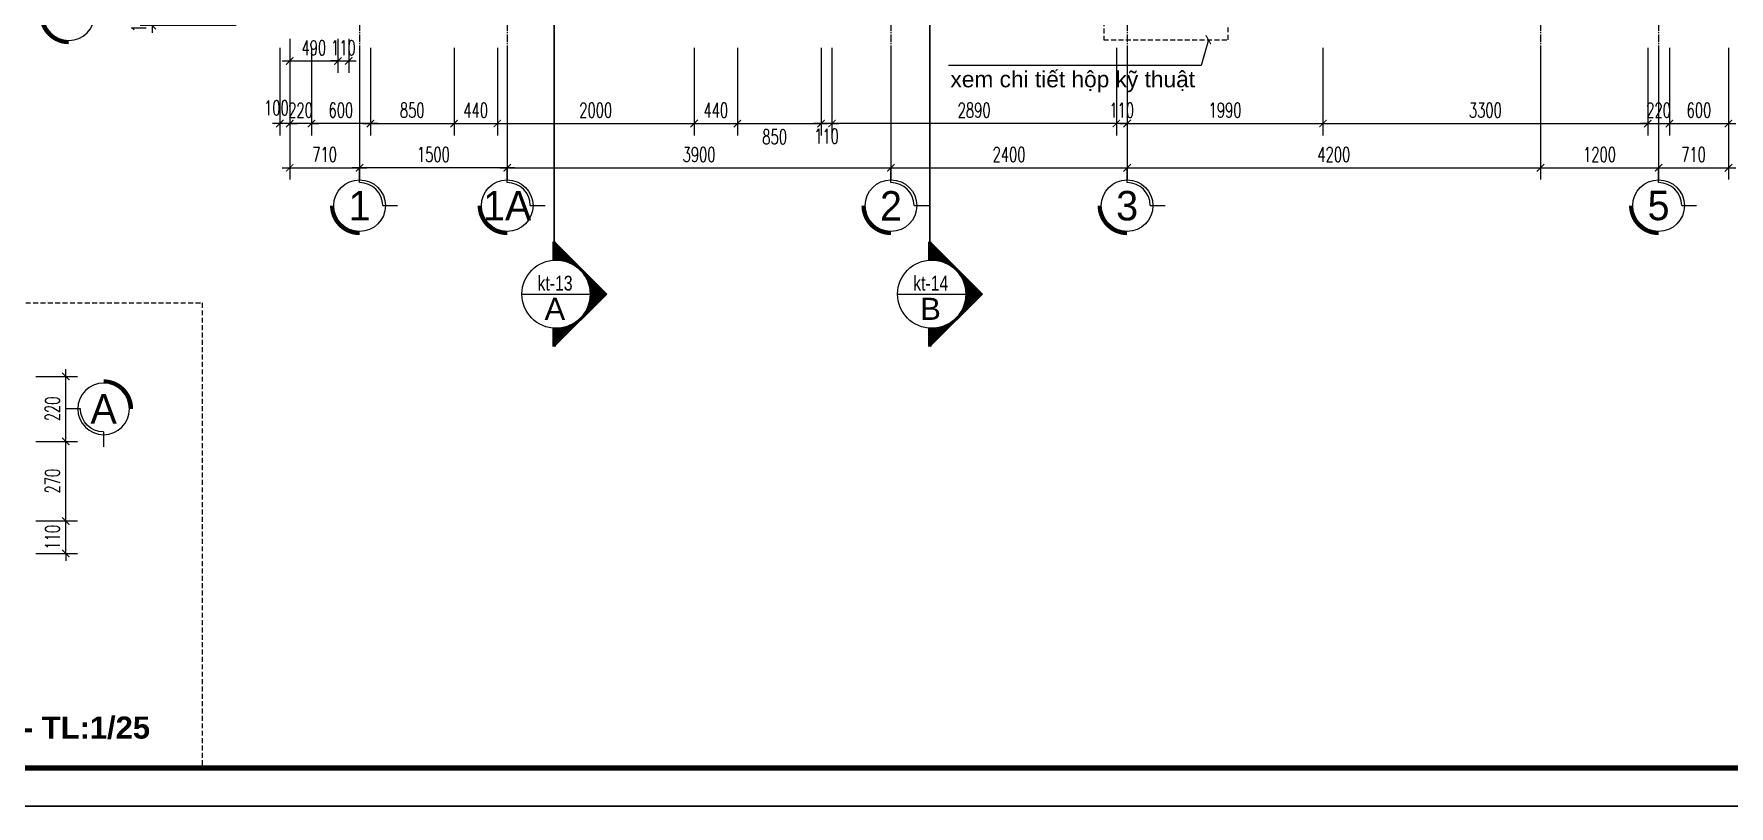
# Model space of a CAD drawing. Header units: millimetres. Extents: x -229618 to 2906, y -178063 to 96806.
# Drawn here: x -211962 to -194736, y -66547 to -58693 of the extents above; entities that cross this region are included whole.
import ezdxf
from ezdxf.enums import TextEntityAlignment as Align

# ---------------------------------------------------------------- set-up
doc = ezdxf.new("R2010")
doc.units = ezdxf.units.MM
doc.header["$LTSCALE"] = 200
doc.header["$MEASUREMENT"] = 0
doc.header["$PDMODE"] = 3
doc.header["$PDSIZE"] = 50
for name, pattern in [('ACAD_ISO07W100', [3, 0, -3]), ('CENTER2', [1.125, 0.75, -0.125, 0.125, -0.125]), ('DASHED2', [0.375, 0.25, -0.125]), ('HIDDEN2', [0.1875, 0.125, -0.0625])]:
    doc.linetypes.add(name, pattern=pattern)
doc.layers.get('0').update_dxf_attribs({"color": 95, "linetype": 'CONTINUOUS'})
doc.layers.get('DEFPOINTS').update_dxf_attribs({"linetype": 'CONTINUOUS'})
for name, color, linetype, lineweight in [('cat', 1, 'CONTINUOUS', 40), ('hatch', 250, 'CONTINUOUS', 5), ('KH cat', 2, 'HIDDEN2', 50), ('khuat', 8, 'DASHED2', 15), ('thay', 7, 'CONTINUOUS', 18), ('tim', 18, 'CENTER2', 9)]:
    doc.layers.add(name, color=color, linetype=linetype, lineweight=lineweight)
for name, color, linetype in [('DIM', 251, 'CONTINUOUS'), ('KHUNGTEN', 7, 'CONTINUOUS'), ('MANH', 9, 'CONTINUOUS'), ('TEXT', 33, 'CONTINUOUS')]:
    doc.layers.add(name, color=color, linetype=linetype)
doc.layers.add('in', color=203, linetype='CONTINUOUS', lineweight=5, plot=False)
doc.styles.add('Aria H B iso', font='Vharialb_0.ttf')
doc.styles.add('Aria H iso', font='Vharial_0.ttf')
doc.styles.add('Arial iso', font='vnarial_0.ttf')
doc.styles.add('CHU HOA Day', font='Vharial_0.ttf')
doc.styles.add('CHUC HOA MANH', font='chhbg.shx', dxfattribs={"width": 0.8, "height": 250})
doc.styles.add('dam', font='Vhavanb_0.ttf', dxfattribs={"width": 0.9, "height": 450})
doc.styles.add('Scale', font='vnsimli.shx', dxfattribs={"width": 0.65, "bigfont": 'bigfont.shx'})
doc.dimstyles.new('Scale', dxfattribs={"dimscale": 75, "dimtxt": 2, "dimasz": 1, "dimexe": 1.6, "dimexo": 0, "dimgap": 0.8, "dimtad": 1, "dimdec": 0, "dimzin": 0, "dimdsep": 46, "dimtxsty": 'Scale', "dimblk": 'ARCHTICK', "dimcen": 0.1, "dimdle": 1, "dimclrd": 256, "dimclre": 256, "dimclrt": 3, "dimadec": 0, "dimazin": 0, "dimtfac": 1, "dimtdec": 0, "dimtix": 1, "dimtmove": 2, "dimatfit": 3, "dimldrblk": 'ARCHTICK', "dimfxl": 0, "dimtolj": 1, "dimtzin": 0, "dimarcsym": 0})

# ---------------------------------------------------------------- blocks, each defined once
blk = doc.blocks.new('KhungA3')
at = {"layer": 'DEFPOINTS', "color": 8}
blk.add_lwpolyline([(-3.74, 3.81), (416.31, 3.81), (416.31, 300.81), (-3.74, 300.81)], close=True, dxfattribs=at)
at = {"layer": 'KHUNGTEN', "color": 4, "const_width": 0.724}
blk.add_lwpolyline([(7.54, 8.99), (411.13, 8.99), (411.13, 295.64), (7.54, 295.64)], close=True, dxfattribs=at)
blk = doc.blocks.new('_ArchTick')
at = {"color": 0, "linetype": 'ByBlock', "const_width": 0.15}
blk.add_lwpolyline([(-0.5, -0.5), (0.5, 0.5)], dxfattribs=at)
blk = doc.blocks.new('*D1748')
at = {"layer": 'DEFPOINTS', "color": 0, "linetype": 'Continuous'}
for p in [(-207153, -58834), (-203253, -58834), (-203253, -60055)]:
    blk.add_point(p, dxfattribs=at)
at = {"layer": 'DIM', "linetype": 'Continuous', "lineweight": -2}
for p, q in [((-207153, -58834), (-207153, -60175)), ((-203253, -58834), (-203253, -60175)), ((-207228, -60055), (-203178, -60055))]:
    blk.add_line(p, q, dxfattribs=at)
at = {"layer": 'DIM', "linetype": 'Continuous', "lineweight": -2, "xscale": 75, "yscale": 75, "zscale": 75, "rotation": 180}
blk.add_blockref('_ArchTick', (-207153, -60055), dxfattribs=at)
at = {"layer": 'DIM', "linetype": 'Continuous', "lineweight": -2, "xscale": 75, "yscale": 75, "zscale": 75}
blk.add_blockref('_ArchTick', (-203253, -60055), dxfattribs=at)
at = {"layer": 'DIM', "color": 3, "linetype": 'Continuous', "insert": (-205203, -59920), "char_height": 150, "attachment_point": 5, "style": 'Scale'}
blk.add_mtext('\\A1;3900', dxfattribs=at)
blk = doc.blocks.new('*D1749')
at = {"layer": 'DEFPOINTS', "color": 0, "linetype": 'Continuous'}
for p in [(-203253, -58834), (-200853, -58834), (-200853, -60055)]:
    blk.add_point(p, dxfattribs=at)
at = {"layer": 'DIM', "linetype": 'Continuous', "lineweight": -2}
for p, q in [((-203253, -58834), (-203253, -60175)), ((-200853, -58834), (-200853, -60175)), ((-203328, -60055), (-200778, -60055))]:
    blk.add_line(p, q, dxfattribs=at)
at = {"layer": 'DIM', "linetype": 'Continuous', "lineweight": -2, "xscale": 75, "yscale": 75, "zscale": 75, "rotation": 180}
blk.add_blockref('_ArchTick', (-203253, -60055), dxfattribs=at)
at = {"layer": 'DIM', "linetype": 'Continuous', "lineweight": -2, "xscale": 75, "yscale": 75, "zscale": 75}
blk.add_blockref('_ArchTick', (-200853, -60055), dxfattribs=at)
at = {"layer": 'DIM', "color": 3, "linetype": 'Continuous', "insert": (-202053, -59920), "char_height": 150, "attachment_point": 5, "style": 'Scale'}
blk.add_mtext('\\A1;2400', dxfattribs=at)
blk = doc.blocks.new('*D1750')
at = {"layer": 'DEFPOINTS', "color": 0, "linetype": 'Continuous'}
for p in [(-200853, -58834), (-196653, -58834), (-196653, -60055)]:
    blk.add_point(p, dxfattribs=at)
at = {"layer": 'DIM', "linetype": 'Continuous', "lineweight": -2}
for p, q in [((-200853, -58834), (-200853, -60175)), ((-196653, -58834), (-196653, -60175)), ((-200928, -60055), (-196578, -60055))]:
    blk.add_line(p, q, dxfattribs=at)
at = {"layer": 'DIM', "linetype": 'Continuous', "lineweight": -2, "xscale": 75, "yscale": 75, "zscale": 75, "rotation": 180}
blk.add_blockref('_ArchTick', (-200853, -60055), dxfattribs=at)
at = {"layer": 'DIM', "linetype": 'Continuous', "lineweight": -2, "xscale": 75, "yscale": 75, "zscale": 75}
blk.add_blockref('_ArchTick', (-196653, -60055), dxfattribs=at)
at = {"layer": 'DIM', "color": 3, "linetype": 'Continuous', "insert": (-198753, -59920), "char_height": 150, "attachment_point": 5, "style": 'Scale'}
blk.add_mtext('\\A1;4200', dxfattribs=at)
blk = doc.blocks.new('*D1751')
at = {"layer": 'DEFPOINTS', "color": 0, "linetype": 'Continuous'}
for p in [(-196653, -58834), (-195453, -58834), (-195453, -60055)]:
    blk.add_point(p, dxfattribs=at)
at = {"layer": 'DIM', "linetype": 'Continuous', "lineweight": -2}
for p, q in [((-196653, -58834), (-196653, -60175)), ((-195453, -58834), (-195453, -60175)), ((-196728, -60055), (-195378, -60055))]:
    blk.add_line(p, q, dxfattribs=at)
at = {"layer": 'DIM', "linetype": 'Continuous', "lineweight": -2, "xscale": 75, "yscale": 75, "zscale": 75, "rotation": 180}
blk.add_blockref('_ArchTick', (-196653, -60055), dxfattribs=at)
at = {"layer": 'DIM', "linetype": 'Continuous', "lineweight": -2, "xscale": 75, "yscale": 75, "zscale": 75}
blk.add_blockref('_ArchTick', (-195453, -60055), dxfattribs=at)
at = {"layer": 'DIM', "color": 3, "linetype": 'Continuous', "insert": (-196053, -59920), "char_height": 150, "attachment_point": 5, "style": 'Scale'}
blk.add_mtext('\\A1;1200', dxfattribs=at)
blk = doc.blocks.new('*D1753')
at = {"layer": 'DEFPOINTS', "color": 0, "linetype": 'Continuous'}
for p in [(-209907, -58498), (-210761, -58608), (-209907, -58608)]:
    blk.add_point(p, dxfattribs=at)
at = {"layer": 'DIM', "linetype": 'Continuous', "lineweight": -2}
for p, q in [((-209907, -58498), (-210881, -58498)), ((-210761, -58498), (-210761, -58423)), ((-210761, -58498), (-210761, -58608)), ((-209907, -58608), (-210881, -58608)), ((-210761, -58608), (-210761, -58683))]:
    blk.add_line(p, q, dxfattribs=at)
at = {"layer": 'DIM', "linetype": 'Continuous', "lineweight": -2, "xscale": 75, "yscale": 75, "zscale": 75}
for p, rotation in [((-210761, -58498), 270), ((-210761, -58608), 90)]:
    blk.add_blockref('_ArchTick', p, dxfattribs=dict(at, rotation=rotation))
at = {"layer": 'DIM', "color": 3, "linetype": 'Continuous', "insert": (-210896, -58553), "char_height": 150, "attachment_point": 5, "rotation": 90, "style": 'Scale'}
blk.add_mtext('\\A1;110', dxfattribs=at)
blk = doc.blocks.new('tr')
at = {"layer": 'thay', "ltscale": 600}
for p, q in [((0, -200), (0, 0)), ((313, -513), (513, -513))]:
    blk.add_line(p, q, dxfattribs=at)
at = {"layer": 'thay', "ltscale": 600, "const_width": 50}
blk.add_lwpolyline([(-375, -513, 0.414214), (0, -888, 0.414214)], format="xyb", dxfattribs=at)
at = {"layer": 'thay', "ltscale": 600}
blk.add_circle((0, -513), 350, dxfattribs=at)
blk.add_arc((0, -513), 313, 0, 90, dxfattribs=at)
at = {"layer": 'TEXT', "linetype": 'Continuous', "style": 'Aria H iso'}
blk.add_attdef('A', text='', height=350, dxfattribs=at).set_placement((0, -671), align=Align.CENTER)
blk = doc.blocks.new('cad')
at = {"layer": 'hatch'}
h = blk.add_hatch(dxfattribs=at)
h.set_pattern_fill('ANSI31', color=256, scale=96.25, angle=-90, style=0)
h.set_pattern_definition([(225, (101783, 283734), (-8.50737846, 8.50737846), [])])
edge = h.paths.add_edge_path()
edge.add_ellipse((0, 0), major_axis=(-408, 408), ratio=1, start_angle=135, end_angle=137.8395)
edge.add_line((29, -577), (29, -890))
edge.add_line((29, -890), (-861, 0))
edge.add_line((-861, 0), (29, 890))
edge.add_line((29, 890), (29, 577))
edge.add_ellipse((0, 0), major_axis=(408, 408), ratio=1, start_angle=42.1605, end_angle=45)
edge.add_ellipse((0, 0), major_axis=(-408, 408), ratio=1, start_angle=-45, end_angle=135)
at = {"layer": 'cat', "color": 150, "linetype": 'Continuous', "const_width": 62.4}
for points in [[(29, 577), (29, 890)], [(29, -577), (29, -890)]]:
    blk.add_lwpolyline(points, dxfattribs=at)
at = {"layer": 'thay', "linetype": 'Continuous'}
for p in [(29, 890), (29, -890)]:
    blk.add_line(p, (-861, 0), dxfattribs=at)
at = {"layer": 'thay'}
blk.add_line((577, 0), (-578, 0), dxfattribs=at)
blk.add_circle((0, 0), 578, dxfattribs=at)
at = {"layer": 'TEXT'}
for tag, height, style, p in [('1', 375, 'CHU HOA Day', (-3, 87)), ('KT-00', 250, 'Aria H iso', (14, -309))]:
    blk.add_attdef(tag, text='', height=height, dxfattribs=dict(at, style=style)).set_placement(p, align=Align.CENTER)
blk = doc.blocks.new('*D1817')
at = {"layer": 'DEFPOINTS', "color": 0, "linetype": 'Continuous'}
for p in [(-208543, -58834), (-207693, -58834), (-207693, -59605)]:
    blk.add_point(p, dxfattribs=at)
at = {"layer": 'DIM', "linetype": 'Continuous', "lineweight": -2}
for p, q in [((-208543, -58834), (-208543, -59725)), ((-207693, -58834), (-207693, -59725)), ((-208618, -59605), (-207618, -59605))]:
    blk.add_line(p, q, dxfattribs=at)
at = {"layer": 'DIM', "linetype": 'Continuous', "lineweight": -2, "xscale": 75, "yscale": 75, "zscale": 75, "rotation": 180}
blk.add_blockref('_ArchTick', (-208543, -59605), dxfattribs=at)
at = {"layer": 'DIM', "linetype": 'Continuous', "lineweight": -2, "xscale": 75, "yscale": 75, "zscale": 75}
blk.add_blockref('_ArchTick', (-207693, -59605), dxfattribs=at)
at = {"layer": 'DIM', "color": 3, "linetype": 'Continuous', "insert": (-208118, -59470), "char_height": 150, "attachment_point": 5, "style": 'Scale'}
blk.add_mtext('\\A1;850', dxfattribs=at)
blk = doc.blocks.new('*D1818')
at = {"layer": 'DEFPOINTS', "color": 0, "linetype": 'Continuous'}
for p in [(-207693, -58834), (-207253, -58834), (-207253, -59605)]:
    blk.add_point(p, dxfattribs=at)
at = {"layer": 'DIM', "linetype": 'Continuous', "lineweight": -2}
for p, q in [((-207693, -58834), (-207693, -59725)), ((-207253, -58834), (-207253, -59725)), ((-207768, -59605), (-207178, -59605))]:
    blk.add_line(p, q, dxfattribs=at)
at = {"layer": 'DIM', "linetype": 'Continuous', "lineweight": -2, "xscale": 75, "yscale": 75, "zscale": 75, "rotation": 180}
blk.add_blockref('_ArchTick', (-207693, -59605), dxfattribs=at)
at = {"layer": 'DIM', "linetype": 'Continuous', "lineweight": -2, "xscale": 75, "yscale": 75, "zscale": 75}
blk.add_blockref('_ArchTick', (-207253, -59605), dxfattribs=at)
at = {"layer": 'DIM', "color": 3, "linetype": 'Continuous', "insert": (-207473, -59470), "char_height": 150, "attachment_point": 5, "style": 'Scale'}
blk.add_mtext('\\A1;440', dxfattribs=at)
blk = doc.blocks.new('*D1819')
at = {"layer": 'DEFPOINTS', "color": 0, "linetype": 'Continuous'}
for p in [(-207253, -58834), (-205253, -58834), (-205253, -59605)]:
    blk.add_point(p, dxfattribs=at)
at = {"layer": 'DIM', "linetype": 'Continuous', "lineweight": -2}
for p, q in [((-207253, -58834), (-207253, -59725)), ((-205253, -58834), (-205253, -59725)), ((-207328, -59605), (-205178, -59605))]:
    blk.add_line(p, q, dxfattribs=at)
at = {"layer": 'DIM', "linetype": 'Continuous', "lineweight": -2, "xscale": 75, "yscale": 75, "zscale": 75, "rotation": 180}
blk.add_blockref('_ArchTick', (-207253, -59605), dxfattribs=at)
at = {"layer": 'DIM', "linetype": 'Continuous', "lineweight": -2, "xscale": 75, "yscale": 75, "zscale": 75}
blk.add_blockref('_ArchTick', (-205253, -59605), dxfattribs=at)
at = {"layer": 'DIM', "color": 3, "linetype": 'Continuous', "insert": (-206253, -59470), "char_height": 150, "attachment_point": 5, "style": 'Scale'}
blk.add_mtext('\\A1;2000', dxfattribs=at)
blk = doc.blocks.new('*D1820')
at = {"layer": 'DEFPOINTS', "color": 0, "linetype": 'Continuous'}
for p in [(-205253, -58834), (-204813, -58834), (-204813, -59605)]:
    blk.add_point(p, dxfattribs=at)
at = {"layer": 'DIM', "linetype": 'Continuous', "lineweight": -2}
for p, q in [((-205253, -58834), (-205253, -59725)), ((-204813, -58834), (-204813, -59725)), ((-205328, -59605), (-204738, -59605))]:
    blk.add_line(p, q, dxfattribs=at)
at = {"layer": 'DIM', "linetype": 'Continuous', "lineweight": -2, "xscale": 75, "yscale": 75, "zscale": 75, "rotation": 180}
blk.add_blockref('_ArchTick', (-205253, -59605), dxfattribs=at)
at = {"layer": 'DIM', "linetype": 'Continuous', "lineweight": -2, "xscale": 75, "yscale": 75, "zscale": 75}
blk.add_blockref('_ArchTick', (-204813, -59605), dxfattribs=at)
at = {"layer": 'DIM', "color": 3, "linetype": 'Continuous', "insert": (-205033, -59470), "char_height": 150, "attachment_point": 5, "style": 'Scale'}
blk.add_mtext('\\A1;440', dxfattribs=at)
blk = doc.blocks.new('*D1821')
at = {"layer": 'DEFPOINTS', "color": 0, "linetype": 'Continuous'}
for p in [(-204813, -58834), (-203963, -58834), (-203963, -59605)]:
    blk.add_point(p, dxfattribs=at)
at = {"layer": 'DIM', "linetype": 'Continuous', "lineweight": -2}
for p, q in [((-204813, -58834), (-204813, -59725)), ((-203963, -58834), (-203963, -59725)), ((-204888, -59605), (-203888, -59605))]:
    blk.add_line(p, q, dxfattribs=at)
at = {"layer": 'DIM', "linetype": 'Continuous', "lineweight": -2, "xscale": 75, "yscale": 75, "zscale": 75, "rotation": 180}
blk.add_blockref('_ArchTick', (-204813, -59605), dxfattribs=at)
at = {"layer": 'DIM', "linetype": 'Continuous', "lineweight": -2, "xscale": 75, "yscale": 75, "zscale": 75}
blk.add_blockref('_ArchTick', (-203963, -59605), dxfattribs=at)
at = {"layer": 'DIM', "color": 3, "linetype": 'Continuous', "insert": (-204435, -59740), "char_height": 150, "attachment_point": 5, "style": 'Scale'}
blk.add_mtext('\\A1;850', dxfattribs=at)
blk = doc.blocks.new('*D1822')
at = {"layer": 'DEFPOINTS', "color": 0, "linetype": 'Continuous'}
for p in [(-200853, -58834), (-198863, -58834), (-198863, -59605)]:
    blk.add_point(p, dxfattribs=at)
at = {"layer": 'DIM', "linetype": 'Continuous', "lineweight": -2}
for p, q in [((-200853, -58834), (-200853, -59725)), ((-198863, -58834), (-198863, -59725)), ((-200928, -59605), (-198788, -59605))]:
    blk.add_line(p, q, dxfattribs=at)
at = {"layer": 'DIM', "linetype": 'Continuous', "lineweight": -2, "xscale": 75, "yscale": 75, "zscale": 75, "rotation": 180}
blk.add_blockref('_ArchTick', (-200853, -59605), dxfattribs=at)
at = {"layer": 'DIM', "linetype": 'Continuous', "lineweight": -2, "xscale": 75, "yscale": 75, "zscale": 75}
blk.add_blockref('_ArchTick', (-198863, -59605), dxfattribs=at)
at = {"layer": 'DIM', "color": 3, "linetype": 'Continuous', "insert": (-199858, -59470), "char_height": 150, "attachment_point": 5, "style": 'Scale'}
blk.add_mtext('\\A1;1990', dxfattribs=at)
blk = doc.blocks.new('*D1823')
at = {"layer": 'DEFPOINTS', "color": 0, "linetype": 'Continuous'}
for p in [(-198863, -58834), (-195563, -58834), (-195563, -59605)]:
    blk.add_point(p, dxfattribs=at)
at = {"layer": 'DIM', "linetype": 'Continuous', "lineweight": -2}
for p, q in [((-198863, -58834), (-198863, -59725)), ((-195563, -58834), (-195563, -59725)), ((-198938, -59605), (-195488, -59605))]:
    blk.add_line(p, q, dxfattribs=at)
at = {"layer": 'DIM', "linetype": 'Continuous', "lineweight": -2, "xscale": 75, "yscale": 75, "zscale": 75, "rotation": 180}
blk.add_blockref('_ArchTick', (-198863, -59605), dxfattribs=at)
at = {"layer": 'DIM', "linetype": 'Continuous', "lineweight": -2, "xscale": 75, "yscale": 75, "zscale": 75}
blk.add_blockref('_ArchTick', (-195563, -59605), dxfattribs=at)
at = {"layer": 'DIM', "color": 3, "linetype": 'Continuous', "insert": (-197213, -59470), "char_height": 150, "attachment_point": 5, "style": 'Scale'}
blk.add_mtext('\\A1;3300', dxfattribs=at)
blk = doc.blocks.new('*D1824')
at = {"layer": 'DEFPOINTS', "color": 0, "linetype": 'Continuous'}
for p in [(-195563, -58834), (-195343, -58834), (-195343, -59605)]:
    blk.add_point(p, dxfattribs=at)
at = {"layer": 'DIM', "linetype": 'Continuous', "lineweight": -2}
for p, q in [((-195563, -58834), (-195563, -59725)), ((-195343, -58834), (-195343, -59725)), ((-195563, -59605), (-195638, -59605)), ((-195563, -59605), (-195343, -59605)), ((-195343, -59605), (-195268, -59605))]:
    blk.add_line(p, q, dxfattribs=at)
at = {"layer": 'DIM', "linetype": 'Continuous', "lineweight": -2, "xscale": 75, "yscale": 75, "zscale": 75}
blk.add_blockref('_ArchTick', (-195563, -59605), dxfattribs=at)
at = {"layer": 'DIM', "linetype": 'Continuous', "lineweight": -2, "xscale": 75, "yscale": 75, "zscale": 75, "rotation": 180}
blk.add_blockref('_ArchTick', (-195343, -59605), dxfattribs=at)
at = {"layer": 'DIM', "color": 3, "linetype": 'Continuous', "insert": (-195453, -59470), "char_height": 150, "attachment_point": 5, "style": 'Scale'}
blk.add_mtext('\\A1;220', dxfattribs=at)
blk = doc.blocks.new('*D1825')
at = {"layer": 'DEFPOINTS', "color": 0, "linetype": 'Continuous'}
for p in [(-195343, -58834), (-194743, -58834), (-194743, -59605)]:
    blk.add_point(p, dxfattribs=at)
at = {"layer": 'DIM', "linetype": 'Continuous', "lineweight": -2}
for p, q in [((-195343, -58834), (-195343, -59725)), ((-194743, -58834), (-194743, -59725)), ((-195418, -59605), (-194668, -59605))]:
    blk.add_line(p, q, dxfattribs=at)
at = {"layer": 'DIM', "linetype": 'Continuous', "lineweight": -2, "xscale": 75, "yscale": 75, "zscale": 75, "rotation": 180}
blk.add_blockref('_ArchTick', (-195343, -59605), dxfattribs=at)
at = {"layer": 'DIM', "linetype": 'Continuous', "lineweight": -2, "xscale": 75, "yscale": 75, "zscale": 75}
blk.add_blockref('_ArchTick', (-194743, -59605), dxfattribs=at)
at = {"layer": 'DIM', "color": 3, "linetype": 'Continuous', "insert": (-195043, -59470), "char_height": 150, "attachment_point": 5, "style": 'Scale'}
blk.add_mtext('\\A1;600', dxfattribs=at)
blk = doc.blocks.new('*D1826')
at = {"layer": 'DEFPOINTS', "color": 0, "linetype": 'Continuous'}
for p in [(-209143, -58834), (-208543, -58834), (-209143, -59605)]:
    blk.add_point(p, dxfattribs=at)
at = {"layer": 'DIM', "linetype": 'Continuous', "lineweight": -2}
for p, q in [((-209143, -58834), (-209143, -59725)), ((-208543, -58834), (-208543, -59725)), ((-208468, -59605), (-209218, -59605))]:
    blk.add_line(p, q, dxfattribs=at)
at = {"layer": 'DIM', "linetype": 'Continuous', "lineweight": -2, "xscale": 75, "yscale": 75, "zscale": 75, "rotation": 180}
blk.add_blockref('_ArchTick', (-209143, -59605), dxfattribs=at)
at = {"layer": 'DIM', "linetype": 'Continuous', "lineweight": -2, "xscale": 75, "yscale": 75, "zscale": 75}
blk.add_blockref('_ArchTick', (-208543, -59605), dxfattribs=at)
at = {"layer": 'DIM', "color": 3, "linetype": 'Continuous', "insert": (-208843, -59470), "char_height": 150, "attachment_point": 5, "style": 'Scale'}
blk.add_mtext('\\A1;600', dxfattribs=at)
blk = doc.blocks.new('*D1827')
at = {"layer": 'DEFPOINTS', "color": 0, "linetype": 'Continuous'}
for p in [(-209363, -58834), (-209143, -58834), (-209363, -59605)]:
    blk.add_point(p, dxfattribs=at)
at = {"layer": 'DIM', "linetype": 'Continuous', "lineweight": -2}
for p, q in [((-209363, -58834), (-209363, -59725)), ((-209143, -58834), (-209143, -59725)), ((-209363, -59605), (-209438, -59605)), ((-209143, -59605), (-209363, -59605)), ((-209143, -59605), (-209068, -59605))]:
    blk.add_line(p, q, dxfattribs=at)
at = {"layer": 'DIM', "linetype": 'Continuous', "lineweight": -2, "xscale": 75, "yscale": 75, "zscale": 75}
blk.add_blockref('_ArchTick', (-209363, -59605), dxfattribs=at)
at = {"layer": 'DIM', "linetype": 'Continuous', "lineweight": -2, "xscale": 75, "yscale": 75, "zscale": 75, "rotation": 180}
blk.add_blockref('_ArchTick', (-209143, -59605), dxfattribs=at)
at = {"layer": 'DIM', "color": 3, "linetype": 'Continuous', "insert": (-209253, -59470), "char_height": 150, "attachment_point": 5, "style": 'Scale'}
blk.add_mtext('\\A1;220', dxfattribs=at)
blk = doc.blocks.new('*D1897')
at = {"layer": 'DEFPOINTS', "color": 0, "linetype": 'Continuous'}
for p in [(-209363, -58744), (-208873, -58744), (-208873, -58969)]:
    blk.add_point(p, dxfattribs=at)
at = {"layer": 'DIM', "linetype": 'Continuous', "lineweight": -2}
for p, q in [((-209363, -58744), (-209363, -59089)), ((-208873, -58744), (-208873, -59089)), ((-209438, -58969), (-208798, -58969))]:
    blk.add_line(p, q, dxfattribs=at)
at = {"layer": 'DIM', "linetype": 'Continuous', "lineweight": -2, "xscale": 75, "yscale": 75, "zscale": 75, "rotation": 180}
blk.add_blockref('_ArchTick', (-209363, -58969), dxfattribs=at)
at = {"layer": 'DIM', "linetype": 'Continuous', "lineweight": -2, "xscale": 75, "yscale": 75, "zscale": 75}
blk.add_blockref('_ArchTick', (-208873, -58969), dxfattribs=at)
at = {"layer": 'DIM', "color": 3, "linetype": 'Continuous', "insert": (-209118, -58834), "char_height": 150, "attachment_point": 5, "style": 'Scale'}
blk.add_mtext('\\A1;490', dxfattribs=at)
blk = doc.blocks.new('*D1898')
at = {"layer": 'DEFPOINTS', "color": 0, "linetype": 'Continuous'}
for p in [(-208873, -58744), (-208763, -58744), (-208763, -58969)]:
    blk.add_point(p, dxfattribs=at)
at = {"layer": 'DIM', "linetype": 'Continuous', "lineweight": -2}
for p, q in [((-208873, -58744), (-208873, -59089)), ((-208763, -58744), (-208763, -59089)), ((-208873, -58969), (-208948, -58969)), ((-208873, -58969), (-208763, -58969)), ((-208763, -58969), (-208688, -58969))]:
    blk.add_line(p, q, dxfattribs=at)
at = {"layer": 'DIM', "linetype": 'Continuous', "lineweight": -2, "xscale": 75, "yscale": 75, "zscale": 75}
blk.add_blockref('_ArchTick', (-208873, -58969), dxfattribs=at)
at = {"layer": 'DIM', "linetype": 'Continuous', "lineweight": -2, "xscale": 75, "yscale": 75, "zscale": 75, "rotation": 180}
blk.add_blockref('_ArchTick', (-208763, -58969), dxfattribs=at)
at = {"layer": 'DIM', "color": 3, "linetype": 'Continuous', "insert": (-208818, -58834), "char_height": 150, "attachment_point": 5, "style": 'Scale'}
blk.add_mtext('\\A1;110', dxfattribs=at)
blk = doc.blocks.new('*D1899')
at = {"layer": 'DEFPOINTS', "color": 0, "linetype": 'Continuous'}
for p in [(-209463, -58834), (-209363, -58834), (-209463, -59605)]:
    blk.add_point(p, dxfattribs=at)
at = {"layer": 'DIM', "linetype": 'Continuous', "lineweight": -2}
for p, q in [((-209463, -58834), (-209463, -59725)), ((-209363, -58834), (-209363, -59725)), ((-209463, -59605), (-209538, -59605)), ((-209363, -59605), (-209463, -59605)), ((-209363, -59605), (-209288, -59605))]:
    blk.add_line(p, q, dxfattribs=at)
at = {"layer": 'DIM', "linetype": 'Continuous', "lineweight": -2, "xscale": 75, "yscale": 75, "zscale": 75}
blk.add_blockref('_ArchTick', (-209463, -59605), dxfattribs=at)
at = {"layer": 'DIM', "linetype": 'Continuous', "lineweight": -2, "xscale": 75, "yscale": 75, "zscale": 75, "rotation": 180}
blk.add_blockref('_ArchTick', (-209363, -59605), dxfattribs=at)
at = {"layer": 'DIM', "color": 3, "linetype": 'Continuous', "insert": (-209498, -59446), "char_height": 150, "attachment_point": 5, "style": 'Scale'}
blk.add_mtext('\\A1;100', dxfattribs=at)
blk = doc.blocks.new('*D2045')
at = {"layer": 'DEFPOINTS', "color": 0, "linetype": 'Continuous'}
for p in [(-200963, -58834), (-200853, -58834), (-200963, -59605)]:
    blk.add_point(p, dxfattribs=at)
at = {"layer": 'DIM', "linetype": 'Continuous', "lineweight": -2}
for p, q in [((-200963, -58834), (-200963, -59725)), ((-200853, -58834), (-200853, -59725)), ((-200963, -59605), (-201038, -59605)), ((-200853, -59605), (-200963, -59605)), ((-200853, -59605), (-200778, -59605))]:
    blk.add_line(p, q, dxfattribs=at)
at = {"layer": 'DIM', "linetype": 'Continuous', "lineweight": -2, "xscale": 75, "yscale": 75, "zscale": 75}
blk.add_blockref('_ArchTick', (-200963, -59605), dxfattribs=at)
at = {"layer": 'DIM', "linetype": 'Continuous', "lineweight": -2, "xscale": 75, "yscale": 75, "zscale": 75, "rotation": 180}
blk.add_blockref('_ArchTick', (-200853, -59605), dxfattribs=at)
at = {"layer": 'DIM', "color": 3, "linetype": 'Continuous', "insert": (-200908, -59470), "char_height": 150, "attachment_point": 5, "style": 'Scale'}
blk.add_mtext('\\A1;110', dxfattribs=at)
blk = doc.blocks.new('*D2046')
at = {"layer": 'DEFPOINTS', "color": 0, "linetype": 'Continuous'}
for p in [(-203853, -58834), (-200963, -58834), (-203853, -59605)]:
    blk.add_point(p, dxfattribs=at)
at = {"layer": 'DIM', "linetype": 'Continuous', "lineweight": -2}
for p, q in [((-203853, -58834), (-203853, -59725)), ((-200963, -58834), (-200963, -59725)), ((-200888, -59605), (-203928, -59605))]:
    blk.add_line(p, q, dxfattribs=at)
at = {"layer": 'DIM', "linetype": 'Continuous', "lineweight": -2, "xscale": 75, "yscale": 75, "zscale": 75, "rotation": 180}
blk.add_blockref('_ArchTick', (-203853, -59605), dxfattribs=at)
at = {"layer": 'DIM', "linetype": 'Continuous', "lineweight": -2, "xscale": 75, "yscale": 75, "zscale": 75}
blk.add_blockref('_ArchTick', (-200963, -59605), dxfattribs=at)
at = {"layer": 'DIM', "color": 3, "linetype": 'Continuous', "insert": (-202408, -59470), "char_height": 150, "attachment_point": 5, "style": 'Scale'}
blk.add_mtext('\\A1;2890', dxfattribs=at)
blk = doc.blocks.new('*D2047')
at = {"layer": 'DEFPOINTS', "color": 0, "linetype": 'Continuous'}
for p in [(-203963, -58834), (-203853, -58834), (-203963, -59605)]:
    blk.add_point(p, dxfattribs=at)
at = {"layer": 'DIM', "linetype": 'Continuous', "lineweight": -2}
for p, q in [((-203963, -58834), (-203963, -59725)), ((-203853, -58834), (-203853, -59725)), ((-203963, -59605), (-204038, -59605)), ((-203853, -59605), (-203963, -59605)), ((-203853, -59605), (-203778, -59605))]:
    blk.add_line(p, q, dxfattribs=at)
at = {"layer": 'DIM', "linetype": 'Continuous', "lineweight": -2, "xscale": 75, "yscale": 75, "zscale": 75}
blk.add_blockref('_ArchTick', (-203963, -59605), dxfattribs=at)
at = {"layer": 'DIM', "linetype": 'Continuous', "lineweight": -2, "xscale": 75, "yscale": 75, "zscale": 75, "rotation": 180}
blk.add_blockref('_ArchTick', (-203853, -59605), dxfattribs=at)
at = {"layer": 'DIM', "color": 3, "linetype": 'Continuous', "insert": (-203908, -59733), "char_height": 150, "attachment_point": 5, "style": 'Scale'}
blk.add_mtext('\\A1;110', dxfattribs=at)
blk = doc.blocks.new('*D2069')
at = {"layer": 'DEFPOINTS', "color": 0, "linetype": 'Continuous'}
for p in [(-208653, -58834), (-207153, -58834), (-208653, -60055)]:
    blk.add_point(p, dxfattribs=at)
at = {"layer": 'DIM', "linetype": 'Continuous', "lineweight": -2}
for p, q in [((-208653, -58834), (-208653, -60175)), ((-207153, -58834), (-207153, -60175)), ((-207078, -60055), (-208728, -60055))]:
    blk.add_line(p, q, dxfattribs=at)
at = {"layer": 'DIM', "linetype": 'Continuous', "lineweight": -2, "xscale": 75, "yscale": 75, "zscale": 75, "rotation": 180}
blk.add_blockref('_ArchTick', (-208653, -60055), dxfattribs=at)
at = {"layer": 'DIM', "linetype": 'Continuous', "lineweight": -2, "xscale": 75, "yscale": 75, "zscale": 75}
blk.add_blockref('_ArchTick', (-207153, -60055), dxfattribs=at)
at = {"layer": 'DIM', "color": 3, "linetype": 'Continuous', "insert": (-207903, -59920), "char_height": 150, "attachment_point": 5, "style": 'Scale'}
blk.add_mtext('\\A1;1500', dxfattribs=at)
blk = doc.blocks.new('*D2070')
at = {"layer": 'DEFPOINTS', "color": 0, "linetype": 'Continuous'}
for p in [(-209363, -58834), (-208653, -58834), (-208653, -60055)]:
    blk.add_point(p, dxfattribs=at)
at = {"layer": 'DIM', "linetype": 'Continuous', "lineweight": -2}
for p, q in [((-209363, -58834), (-209363, -60175)), ((-208653, -58834), (-208653, -60175)), ((-209438, -60055), (-208578, -60055))]:
    blk.add_line(p, q, dxfattribs=at)
at = {"layer": 'DIM', "linetype": 'Continuous', "lineweight": -2, "xscale": 75, "yscale": 75, "zscale": 75, "rotation": 180}
blk.add_blockref('_ArchTick', (-209363, -60055), dxfattribs=at)
at = {"layer": 'DIM', "linetype": 'Continuous', "lineweight": -2, "xscale": 75, "yscale": 75, "zscale": 75}
blk.add_blockref('_ArchTick', (-208653, -60055), dxfattribs=at)
at = {"layer": 'DIM', "color": 3, "linetype": 'Continuous', "insert": (-209008, -59920), "char_height": 150, "attachment_point": 5, "style": 'Scale'}
blk.add_mtext('\\A1;710', dxfattribs=at)
blk = doc.blocks.new('*D2071')
at = {"layer": 'DEFPOINTS', "color": 0, "linetype": 'Continuous'}
for p in [(-195453, -58834), (-194743, -58834), (-194743, -60055)]:
    blk.add_point(p, dxfattribs=at)
at = {"layer": 'DIM', "linetype": 'Continuous', "lineweight": -2}
for p, q in [((-195453, -58834), (-195453, -60175)), ((-194743, -58834), (-194743, -60175)), ((-195528, -60055), (-194668, -60055))]:
    blk.add_line(p, q, dxfattribs=at)
at = {"layer": 'DIM', "linetype": 'Continuous', "lineweight": -2, "xscale": 75, "yscale": 75, "zscale": 75, "rotation": 180}
blk.add_blockref('_ArchTick', (-195453, -60055), dxfattribs=at)
at = {"layer": 'DIM', "linetype": 'Continuous', "lineweight": -2, "xscale": 75, "yscale": 75, "zscale": 75}
blk.add_blockref('_ArchTick', (-194743, -60055), dxfattribs=at)
at = {"layer": 'DIM', "color": 3, "linetype": 'Continuous', "insert": (-195098, -59920), "char_height": 150, "attachment_point": 5, "style": 'Scale'}
blk.add_mtext('\\A1;710', dxfattribs=at)
blk = doc.blocks.new('*D2094')
at = {"layer": 'DEFPOINTS', "color": 0}
for p in [(-211942, -63647), (-211639, -63647), (-211942, -63977)]:
    blk.add_point(p, dxfattribs=at)
at = {"layer": 'DIM', "lineweight": -2}
for p, q in [((-211942, -63647), (-211519, -63647)), ((-211639, -63647), (-211639, -63572)), ((-211639, -63977), (-211639, -63647)), ((-211942, -63977), (-211519, -63977)), ((-211639, -63977), (-211639, -64052))]:
    blk.add_line(p, q, dxfattribs=at)
at = {"layer": 'DIM', "lineweight": -2, "xscale": 75, "yscale": 75, "zscale": 75}
for p, rotation in [((-211639, -63647), 270), ((-211639, -63977), 90)]:
    blk.add_blockref('_ArchTick', p, dxfattribs=dict(at, rotation=rotation))
at = {"layer": 'DIM', "color": 3, "insert": (-211774, -63812), "char_height": 150, "attachment_point": 5, "rotation": 90, "style": 'Scale'}
blk.add_mtext('\\A1;110', dxfattribs=at)
blk = doc.blocks.new('*D2095')
at = {"layer": 'DEFPOINTS', "color": 0}
for p in [(-211942, -62837), (-211639, -62837), (-211942, -63647)]:
    blk.add_point(p, dxfattribs=at)
at = {"layer": 'DIM', "lineweight": -2}
for p, q in [((-211942, -62837), (-211519, -62837)), ((-211639, -63722), (-211639, -62762)), ((-211942, -63647), (-211519, -63647))]:
    blk.add_line(p, q, dxfattribs=at)
at = {"layer": 'DIM', "lineweight": -2, "xscale": 75, "yscale": 75, "zscale": 75}
for p, rotation in [((-211639, -62837), 90), ((-211639, -63647), 270)]:
    blk.add_blockref('_ArchTick', p, dxfattribs=dict(at, rotation=rotation))
at = {"layer": 'DIM', "color": 3, "insert": (-211774, -63242), "char_height": 150, "attachment_point": 5, "rotation": 90, "style": 'Scale'}
blk.add_mtext('\\A1;270', dxfattribs=at)
blk = doc.blocks.new('*D2096')
at = {"layer": 'DEFPOINTS', "color": 0}
for p in [(-211942, -62177), (-211639, -62177), (-211942, -62837)]:
    blk.add_point(p, dxfattribs=at)
at = {"layer": 'DIM', "lineweight": -2}
for p, q in [((-211942, -62177), (-211519, -62177)), ((-211639, -62912), (-211639, -62102)), ((-211942, -62837), (-211519, -62837))]:
    blk.add_line(p, q, dxfattribs=at)
at = {"layer": 'DIM', "lineweight": -2, "xscale": 75, "yscale": 75, "zscale": 75}
for p, rotation in [((-211639, -62177), 90), ((-211639, -62837), 270)]:
    blk.add_blockref('_ArchTick', p, dxfattribs=dict(at, rotation=rotation))
at = {"layer": 'DIM', "color": 3, "insert": (-211774, -62507), "char_height": 150, "attachment_point": 5, "rotation": 90, "style": 'Scale'}
blk.add_mtext('\\A1;220', dxfattribs=at)
blk = doc.blocks.new('*U406')
at = {"layer": 'thay', "ltscale": 600}
for p, q in [((313, -513), (513, -513)), ((0, -826), (0, -1026))]:
    blk.add_line(p, q, dxfattribs=at)
at = {"layer": 'thay', "ltscale": 600, "const_width": 50}
blk.add_lwpolyline([(-375, -513, -0.414214), (0, -138, -0.414214)], format="xyb", dxfattribs=at)
at = {"layer": 'thay', "ltscale": 600}
blk.add_circle((0, -513), 350, dxfattribs=at)
blk.add_arc((0, -513), 313, 270, 0, dxfattribs=at)
at = {"layer": 'TEXT', "linetype": 'Continuous', "style": 'Aria H iso'}
blk.add_attdef('A', text='', height=350, dxfattribs=at).set_placement((0, -671), align=Align.CENTER)

msp = doc.modelspace()

# ---------------------------------------------------------------- linework, layer by layer
at = {"layer": 'in', "linetype": 'Continuous'}
msp.add_lwpolyline([(-217616.4, -66546.6), (-186113.1, -66546.6), (-186113.1, -44271.6), (-217616.4, -44271.6)], close=True, dxfattribs=at)
at = {"layer": 'KH cat', "linetype": 'ACAD_ISO07W100', "ltscale": 0.05}
for p, q in [((-202856.5, -60805.8), (-202856.5, -46148.5)), ((-206673.9, -60805.8), (-206673.9, -54944.2))]:
    msp.add_line(p, q, dxfattribs=at)
at = {"layer": 'khuat'}
msp.add_lwpolyline([(-201091.3, -58752.1), (-199825.2, -58752.1), (-199825.2, -57888.6), (-201091.3, -57888.6)], close=True, dxfattribs=at)
msp.add_lwpolyline([(-216770.4, -61429.7), (-210253.7, -61429.7), (-210253.7, -66158.5)], dxfattribs=at)
at = {"layer": 'tim', "ltscale": 0.5}
for p, q in [((-208653, -46773.2), (-208653, -60055.2)), ((-207153, -46773.2), (-207153, -60055.2)), ((-203253, -46773.2), (-203253, -60055.2)), ((-200853, -46773.2), (-200853, -60055.2)), ((-196653, -46773.2), (-196653, -60055.2)), ((-195453, -46773.2), (-195453, -60055.2))]:
    msp.add_line(p, q, dxfattribs=at)

# ---------------------------------------------------------------- block references
at = {"layer": 'DIM', "xscale": -0.75, "yscale": 0.75, "zscale": 0.75}
msp.add_blockref('*U406', (-211253.8, -62122), dxfattribs=at)
at = {"layer": 'KHUNGTEN', "xscale": 75, "yscale": 75, "zscale": 75.00000000000009}
for p in [(-217336, -66832.6), (-217336, -89107.6)]:
    msp.add_blockref('KhungA3', p, dxfattribs=at)
at = {"layer": 'MANH', "xscale": -0.75, "yscale": 0.75, "zscale": 0.75, "rotation": 270}
msp.add_blockref('tr', (-211222.8, -58498.2), dxfattribs=at)
at = {"layer": 'MANH', "xscale": 0.75, "yscale": 0.75, "zscale": 0.75}
for p in [(-208653, -60055.2), (-207153, -60055.2), (-203253, -60055.2), (-200853, -60055.2), (-195453, -60055.2)]:
    msp.add_blockref('tr', p, dxfattribs=at)
at = {"layer": 'TEXT', "linetype": 'Continuous'}
ref = msp.add_blockref('cad', (-206656.8, -61339.7), dxfattribs=dict(at, xscale=0.5999999998603016, yscale=0.5999999999767169, zscale=0.6, rotation=180))
ref.add_attrib('1', 'a', dxfattribs={"height": 225, "style": 'CHU HOA Day'}).set_placement((-206668.3, -61601.8), align=Align.CENTER)
ref.add_attrib('KT-00', 'kt-13', dxfattribs={"color": 3, "height": 150, "style": 'CHUC HOA MANH', "width": 0.8}).set_placement((-206666.7, -61303.1), align=Align.CENTER)
ref = msp.add_blockref('cad', (-202839.4, -61339.7), dxfattribs=dict(at, xscale=0.5999999998603016, yscale=0.5999999999767169, zscale=0.6, rotation=180))
ref.add_attrib('1', 'b', dxfattribs={"height": 225, "style": 'CHU HOA Day'}).set_placement((-202850.9, -61601.8), align=Align.CENTER)
ref.add_attrib('KT-00', 'kt-14', dxfattribs={"color": 3, "height": 150, "style": 'CHUC HOA MANH', "width": 0.8}).set_placement((-202849.3, -61303.1), align=Align.CENTER)

# ---------------------------------------------------------------- texts
at = {"layer": 'TEXT'}
for s, height, style, p in [('xem chi tiÕt hép kü thuËt', 165, 'Arial iso', (-202648.5, -59236.5)), ('chi tiÕt hép kü thuËt - tl:1/25', 225, 'Aria H B iso', (-215915.7, -65860.5))]:
    msp.add_text(s, height=height, dxfattribs=dict(at, style=style)).set_placement(p)
at = {"layer": 'TEXT', "linetype": 'Continuous', "style": 'dam'}
for s, p in [('1', (-208653, -60440.1)), ('1a', (-207153, -60440.1)), ('2', (-203253, -60440.1)), ('3', (-200853, -60440.1)), ('5', (-195453, -60440.1)), ('a', (-211253.8, -62506.9))]:
    msp.add_text(s, height=300, dxfattribs=at).set_placement(p, align=Align.MIDDLE)

# ---------------------------------------------------------------- dimensions: what is measured, and where the dimension line sits
at = {"layer": 'DIM', "linetype": 'Continuous'}
dim = msp.add_linear_dim(base=(-210761.2, -58608.2), p1=(-209907.3, -58498.2), p2=(-209907.3, -58608.2), angle=270, dimstyle='Scale', dxfattribs=at)
dim.commit()
dim.dimension.update_dxf_attribs({"geometry": '*D1753', "text_midpoint": (-210896.2, -58553.2)})
for base, p1, p2, picture, middle in [((-208873, -58969), (-209363, -58744), (-208873, -58744), '*D1897', (-209118, -58834)), ((-208763, -58969), (-208873, -58744), (-208763, -58744), '*D1898', (-208818, -58834)), ((-209363, -59605.2), (-209143, -58834.3), (-209363, -58834.3), '*D1827', (-209253, -59470.2)), ((-208653, -60055.2), (-209363, -58834.3), (-208653, -58834.3), '*D2070', (-209008, -59920.2)), ((-209143, -59605.2), (-208543, -58834.3), (-209143, -58834.3), '*D1826', (-208843, -59470.2)), ((-208653, -60055.2), (-207153, -58834.3), (-208653, -58834.3), '*D2069', (-207903, -59920.2)), ((-207693, -59605.2), (-208543, -58834.3), (-207693, -58834.3), '*D1817', (-208118, -59470.2)), ((-207253, -59605.2), (-207693, -58834.3), (-207253, -58834.3), '*D1818', (-207473, -59470.2)), ((-205253, -59605.2), (-207253, -58834.3), (-205253, -58834.3), '*D1819', (-206253, -59470.2)), ((-204813, -59605.2), (-205253, -58834.3), (-204813, -58834.3), '*D1820', (-205033, -59470.2)), ((-203853, -59605.2), (-200963, -58834.3), (-203853, -58834.3), '*D2046', (-202408, -59470.2)), ((-200963, -59605.2), (-200853, -58834.3), (-200963, -58834.3), '*D2045', (-200908, -59470.2)), ((-198863, -59605.2), (-200853, -58834.3), (-198863, -58834.3), '*D1822', (-199858, -59470.2)), ((-195563, -59605.2), (-198863, -58834.3), (-195563, -58834.3), '*D1823', (-197213, -59470.2)), ((-195343, -59605.2), (-195563, -58834.3), (-195343, -58834.3), '*D1824', (-195453, -59470.2)), ((-194743, -60055.2), (-195453, -58834.3), (-194743, -58834.3), '*D2071', (-195098, -59920.2)), ((-194743, -59605.2), (-195343, -58834.3), (-194743, -58834.3), '*D1825', (-195043, -59470.2))]:
    dim = msp.add_linear_dim(base=base, p1=p1, p2=p2, dimstyle='Scale', override={"dimfxl": 70}, dxfattribs=at)
    dim.commit()
    dim.dimension.update_dxf_attribs({"geometry": picture, "text_midpoint": middle})
for base, p1, p2, picture, middle in [((-209463, -59605.2), (-209363, -58834.3), (-209463, -58834.3), '*D1899', (-209497.6, -59445.6)), ((-203963, -59605.2), (-204813, -58834.3), (-203963, -58834.3), '*D1821', (-204435.1, -59740.2)), ((-203963, -59605.2), (-203853, -58834.3), (-203963, -58834.3), '*D2047', (-203908, -59732.7))]:
    dim = msp.add_linear_dim(base=base, p1=p1, p2=p2, dimstyle='Scale', override={"dimfxl": 70}, dxfattribs=at)
    dim.commit()
    dim.dimension.update_dxf_attribs({"geometry": picture, "text_midpoint": middle, "dimtype": 160})
for base, p1, p2, picture, middle in [((-203253, -60055.2), (-207153, -58834.3), (-203253, -58834.3), '*D1748', (-205203, -59920.2)), ((-200853, -60055.2), (-203253, -58834.3), (-200853, -58834.3), '*D1749', (-202053, -59920.2)), ((-196653, -60055.2), (-200853, -58834.3), (-196653, -58834.3), '*D1750', (-198753, -59920.2)), ((-195453, -60055.2), (-196653, -58834.3), (-195453, -58834.3), '*D1751', (-196053, -59920.2))]:
    dim = msp.add_linear_dim(base=base, p1=p1, p2=p2, dimstyle='Scale', dxfattribs=at)
    dim.commit()
    dim.dimension.update_dxf_attribs({"geometry": picture, "text_midpoint": middle})
at = {"layer": 'DIM'}
for base, p1, p2, picture, middle in [((-211638.7, -62176.9), (-211942.1, -62836.9), (-211942.1, -62176.9), '*D2096', (-211773.7, -62506.9)), ((-211638.7, -62836.9), (-211942.1, -63646.9), (-211942.1, -62836.9), '*D2095', (-211773.7, -63241.9)), ((-211638.7, -63646.9), (-211942.1, -63976.9), (-211942.1, -63646.9), '*D2094', (-211773.7, -63811.9))]:
    dim = msp.add_linear_dim(base=base, p1=p1, p2=p2, angle=90, dimstyle='Scale', override={"dimlfac": 0.333333}, dxfattribs=at)
    dim.commit()
    dim.dimension.update_dxf_attribs({"geometry": picture, "text_midpoint": middle})

# ---------------------------------------------------------------- leaders
at = {"layer": 'DIM', "linetype": 'Continuous'}
msp.add_leader([(-200028, -58752.1), (-200100.5, -59014.4), (-202668.3, -59014.4)], dimstyle='Scale', override={"dimfxl": 70}, dxfattribs=at)

doc.saveas('drawing.dxf')
